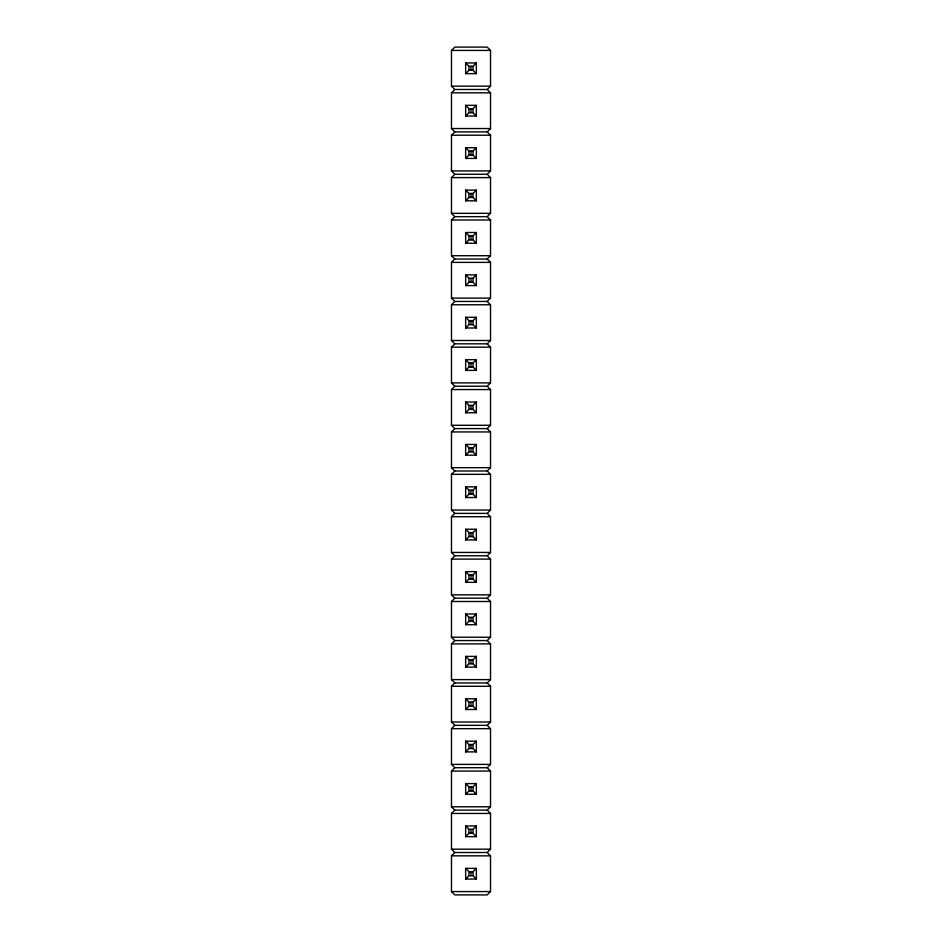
<?xml version="1.0" encoding="UTF-8"?>
<svg xmlns="http://www.w3.org/2000/svg" width="942" height="942" viewBox="0 0 942 942"><rect width="100%" height="100%" fill="white"/><g stroke="black" fill="none" stroke-linecap="round" stroke-linejoin="round"><path stroke-width="1.41" d="M451.477 50.432L454.809 47.1L487.191 47.1L490.523 50.432L490.523 86.158L487.191 89.49L454.809 89.49L451.477 86.158L451.477 50.432L490.523 50.432M465.654 73.641L468.998 70.297L473.002 70.297L476.346 73.641L465.654 73.641L465.654 62.949L476.346 62.949L476.346 73.641M465.654 62.949L468.998 66.293L473.002 66.293L476.346 62.949M487.191 89.49L490.523 92.822L490.523 128.548L487.191 131.88L454.809 131.88L451.477 128.548L451.477 92.822L454.809 89.49M465.654 116.031L468.998 112.687L473.002 112.687L476.346 116.031L465.654 116.031L465.654 105.339L476.346 105.339L476.346 116.031M465.654 105.339L468.998 108.683L473.002 108.683L476.346 105.339M487.191 131.88L490.523 135.212L490.523 170.938L487.191 174.27L454.809 174.27L451.477 170.938L451.477 135.212L454.809 131.88M465.654 158.421L468.998 155.077L473.002 155.077L476.346 158.421L465.654 158.421L465.654 147.729L476.346 147.729L476.346 158.421M465.654 147.729L468.998 151.073L473.002 151.073L476.346 147.729M487.191 174.27L490.523 177.602L490.523 213.328L487.191 216.66L454.809 216.66L451.477 213.328L451.477 177.602L454.809 174.27M465.654 200.811L468.998 197.467L473.002 197.467L476.346 200.811L476.346 190.119L465.654 190.119L465.654 200.811L476.346 200.811M465.654 190.119L468.998 193.463L473.002 193.463L476.346 190.119M487.191 216.66L490.523 219.992L490.523 255.718L487.191 259.05L454.809 259.05L451.477 255.718L451.477 219.992L454.809 216.66M465.654 243.201L468.998 239.857L473.002 239.857L476.346 243.201L476.346 232.509L465.654 232.509L465.654 243.201L476.346 243.201M473.002 239.857L473.002 235.853L476.346 232.509M487.191 259.05L490.523 262.382L490.523 298.108L487.191 301.44L454.809 301.44L451.477 298.108L451.477 262.382L454.809 259.05M465.654 285.591L468.998 282.247L473.002 282.247L476.346 285.591L476.346 274.899L465.654 274.899L465.654 285.591L476.346 285.591M473.002 282.247L473.002 278.243L476.346 274.899M487.191 301.44L490.523 304.772L490.523 340.498L487.191 343.83L454.809 343.83L451.477 340.498L451.477 304.772L454.809 301.44M465.654 327.981L468.998 324.637L473.002 324.637L476.346 327.981L465.654 327.981L465.654 317.289L476.346 317.289L476.346 327.981M465.654 317.289L468.998 320.633L473.002 320.633L476.346 317.289M487.191 343.83L490.523 347.162L490.523 382.888L487.191 386.22L454.809 386.22L451.477 382.888L451.477 347.162L454.809 343.83M465.654 370.371L468.998 367.027L473.002 367.027L476.346 370.371L465.654 370.371L465.654 359.679L476.346 359.679L476.346 370.371M465.654 359.679L468.998 363.023L473.002 363.023L476.346 359.679M487.191 386.22L490.523 389.552L490.523 425.278L487.191 428.61L454.809 428.61L451.477 425.278L451.477 389.552L454.809 386.22M465.654 412.761L468.998 409.417L473.002 409.417L476.346 412.761L465.654 412.761L465.654 402.069L476.346 402.069L476.346 412.761M465.654 402.069L468.998 405.413L473.002 405.413L476.346 402.069M487.191 428.61L490.523 431.942L490.523 467.668L487.191 471L454.809 471L451.477 467.668L451.477 431.942L454.809 428.61M465.654 455.151L468.998 451.807L473.002 451.807L476.346 455.151L465.654 455.151L465.654 444.459L476.346 444.459L476.346 455.151M465.654 444.459L468.998 447.803L473.002 447.803L476.346 444.459M487.191 471L490.523 474.332L490.523 510.058L487.191 513.39L454.809 513.39L451.477 510.058L451.477 474.332L454.809 471M465.654 497.541L468.998 494.197L473.002 494.197L476.346 497.541L476.346 486.849L465.654 486.849L465.654 497.541L476.346 497.541M473.002 494.197L473.002 490.193L476.346 486.849M487.191 513.39L490.523 516.722L490.523 552.448L487.191 555.78L454.809 555.78L451.477 552.448L451.477 516.722L454.809 513.39M465.654 539.931L468.998 536.587L473.002 536.587L476.346 539.931L476.346 529.239L465.654 529.239L465.654 539.931L476.346 539.931M473.002 536.587L473.002 532.583L476.346 529.239M487.191 555.78L490.523 559.112L490.523 594.838L487.191 598.17L454.809 598.17L451.477 594.838L451.477 559.112L454.809 555.78M465.654 582.321L468.998 578.977L473.002 578.977L476.346 582.321L476.346 571.629L465.654 571.629L465.654 582.321L476.346 582.321M473.002 578.977L473.002 574.973L476.346 571.629M487.191 598.17L490.523 601.502L490.523 637.228L487.191 640.56L454.809 640.56L451.477 637.228L451.477 601.502L454.809 598.17M465.654 624.711L468.998 621.367L473.002 621.367L476.346 624.711L476.346 614.019L465.654 614.019L465.654 624.711L476.346 624.711M465.654 614.019L468.998 617.363L473.002 617.363L476.346 614.019M487.191 640.56L490.523 643.892L490.523 679.618L487.191 682.95L454.809 682.95L451.477 679.618L451.477 643.892L454.809 640.56M465.654 667.101L468.998 663.757L473.002 663.757L476.346 667.101L476.346 656.409L465.654 656.409L465.654 667.101L476.346 667.101M473.002 663.757L473.002 659.753L476.346 656.409M487.191 682.95L490.523 686.282L490.523 722.008L487.191 725.34L454.809 725.34L451.477 722.008L451.477 686.282L454.809 682.95M465.654 709.491L468.998 706.147L473.002 706.147L476.346 709.491L476.346 698.799L465.654 698.799L465.654 709.491L476.346 709.491M473.002 706.147L473.002 702.143L476.346 698.799M487.191 725.34L490.523 728.672L490.523 764.398L487.191 767.73L454.809 767.73L451.477 764.398L451.477 728.672L454.809 725.34M465.654 751.881L468.998 748.537L473.002 748.537L476.346 751.881L476.346 741.189L465.654 741.189L465.654 751.881L476.346 751.881M473.002 748.537L473.002 744.533L476.346 741.189M487.191 767.73L490.523 771.062L490.523 806.788L487.191 810.12L454.809 810.12L451.477 806.788L451.477 771.062L454.809 767.73M465.654 794.271L468.998 790.927L473.002 790.927L476.346 794.271L476.346 783.579L465.654 783.579L465.654 794.271L476.346 794.271M473.002 790.927L473.002 786.923L476.346 783.579M487.191 810.12L490.523 813.452L490.523 849.178L487.191 852.51L454.809 852.51L451.477 849.178L451.477 813.452L454.809 810.12M465.654 836.661L468.998 833.317L473.002 833.317L476.346 836.661L476.346 825.969L465.654 825.969L465.654 836.661L476.346 836.661M473.002 833.317L473.002 829.313L476.346 825.969M487.191 852.51L490.523 855.842L490.523 891.568L487.191 894.9L454.809 894.9L451.477 891.568L451.477 855.842L454.809 852.51M465.654 879.051L468.998 875.707L473.002 875.707L476.346 879.051L476.346 868.359L465.654 868.359L465.654 879.051L476.346 879.051M473.002 875.707L473.002 871.703L476.346 868.359M451.477 86.158L490.523 86.158M451.477 92.822L490.523 92.822M451.477 128.548L490.523 128.548M451.477 135.212L490.523 135.212M451.477 170.938L490.523 170.938M451.477 177.602L490.523 177.602M451.477 213.328L490.523 213.328M451.477 219.992L490.523 219.992M465.654 232.509L468.998 235.853L473.002 235.853M451.477 255.718L490.523 255.718M451.477 262.382L490.523 262.382M465.654 274.899L468.998 278.243L473.002 278.243M451.477 298.108L490.523 298.108M451.477 304.772L490.523 304.772M451.477 340.498L490.523 340.498M451.477 347.162L490.523 347.162M451.477 382.888L490.523 382.888M451.477 389.552L490.523 389.552M451.477 425.278L490.523 425.278M451.477 431.942L490.523 431.942M451.477 467.668L490.523 467.668M451.477 474.332L490.523 474.332M465.654 486.849L468.998 490.193L473.002 490.193M451.477 510.058L490.523 510.058M451.477 516.722L490.523 516.722M465.654 529.239L468.998 532.583L473.002 532.583M451.477 552.448L490.523 552.448M451.477 559.112L490.523 559.112M465.654 571.629L468.998 574.973L473.002 574.973M451.477 594.838L490.523 594.838M451.477 601.502L490.523 601.502M451.477 637.228L490.523 637.228M451.477 643.892L490.523 643.892M465.654 656.409L468.998 659.753L473.002 659.753M451.477 679.618L490.523 679.618M451.477 686.282L490.523 686.282M465.654 698.799L468.998 702.143L473.002 702.143M451.477 722.008L490.523 722.008M451.477 728.672L490.523 728.672M465.654 741.189L468.998 744.533L473.002 744.533M451.477 764.398L490.523 764.398M451.477 771.062L490.523 771.062M465.654 783.579L468.998 786.923L473.002 786.923M451.477 806.788L490.523 806.788M451.477 813.452L490.523 813.452M465.654 825.969L468.998 829.313L473.002 829.313M451.477 849.178L490.523 849.178M451.477 855.842L490.523 855.842M465.654 868.359L468.998 871.703L473.002 871.703M451.477 891.568L490.523 891.568M473.002 66.293L473.002 70.297M473.002 108.683L473.002 112.687M473.002 151.073L473.002 155.077M473.002 193.463L473.002 197.467M473.002 320.633L473.002 324.637M473.002 363.023L473.002 367.027M473.002 405.413L473.002 409.417M473.002 447.803L473.002 451.807M473.002 617.363L473.002 621.367M471 66.293L471 70.297M471 108.683L471 112.687M471 151.073L471 155.077M471 193.463L471 197.467M471 235.853L471 239.857M471 278.243L471 282.247M471 320.633L471 324.637M471 363.023L471 367.027M471 405.413L471 409.417M471 447.803L471 451.807M471 490.193L471 494.197M471 532.583L471 536.587M471 574.973L471 578.977M471 617.363L471 621.367M471 659.753L471 663.757M471 702.143L471 706.147M471 744.533L471 748.537M471 786.923L471 790.927M471 829.313L471 833.317M471 871.703L471 875.707M468.998 66.293L468.998 70.297M468.998 108.683L468.998 112.687M468.998 151.073L468.998 155.077M468.998 193.463L468.998 197.467M468.998 235.853L468.998 239.857M468.998 278.243L468.998 282.247M468.998 320.633L468.998 324.637M468.998 363.023L468.998 367.027M468.998 405.413L468.998 409.417M468.998 447.803L468.998 451.807M468.998 490.193L468.998 494.197M468.998 532.583L468.998 536.587M468.998 574.973L468.998 578.977M468.998 617.363L468.998 621.367M468.998 659.753L468.998 663.757M468.998 702.143L468.998 706.147M468.998 744.533L468.998 748.537M468.998 786.923L468.998 790.927M468.998 829.313L468.998 833.317M468.998 871.703L468.998 875.707"/></g></svg>
